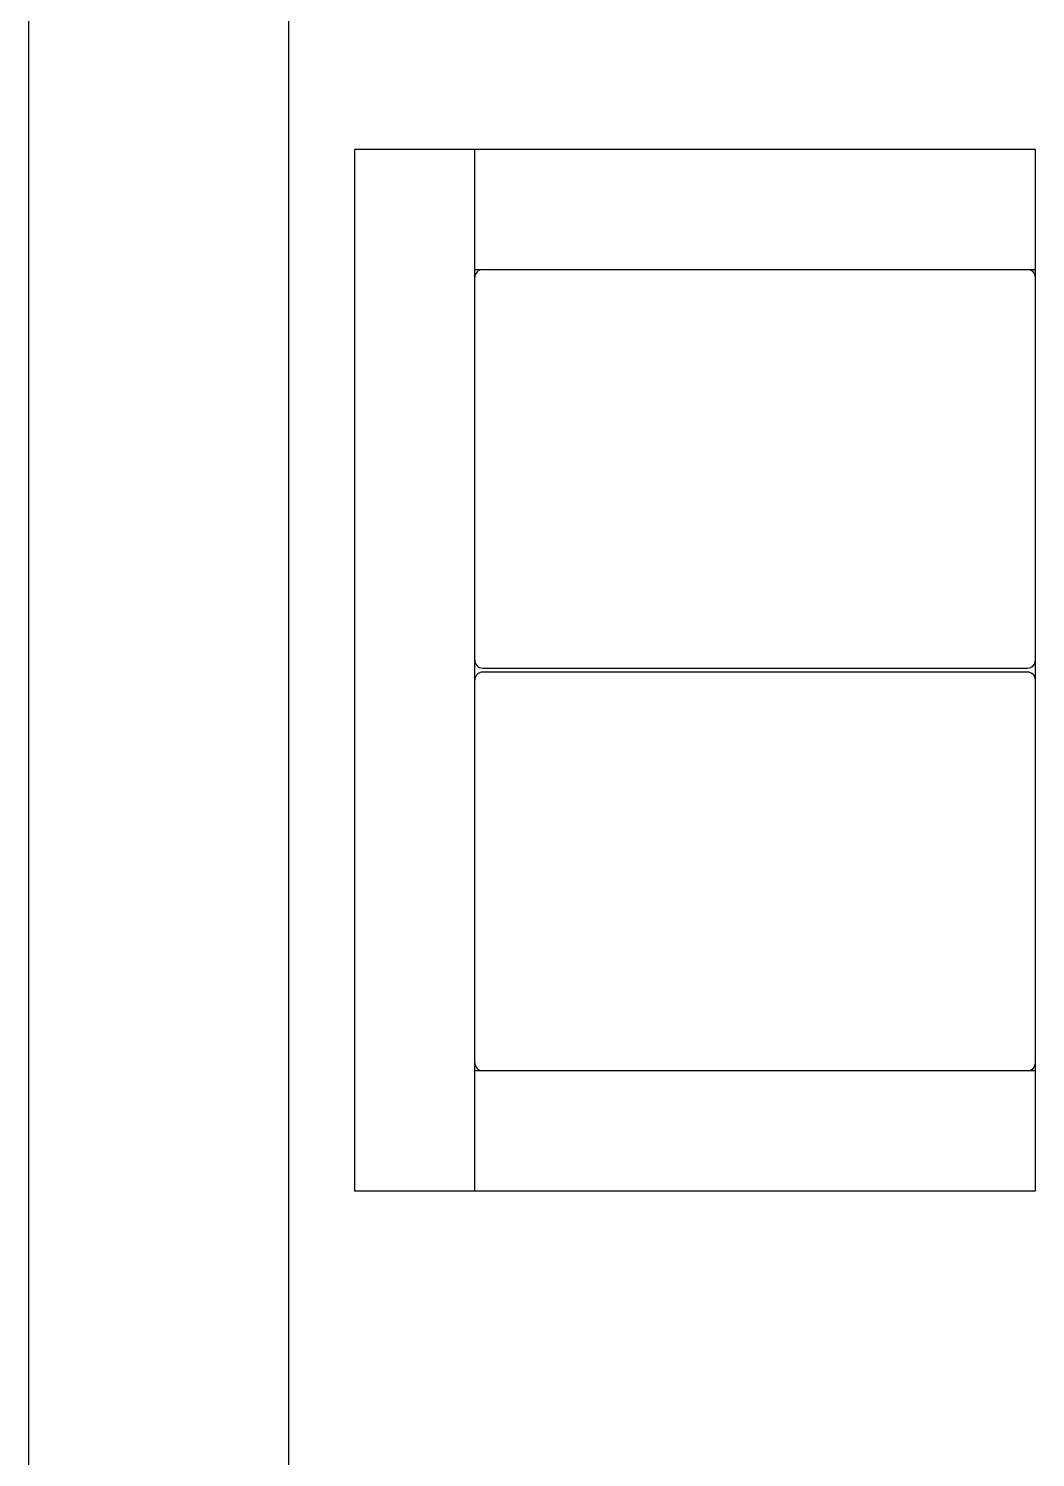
# Model space of a CAD drawing. Extents: x 16 to 12095, y 7 to 11460.
# Drawn here: x 44 to 1301, y 1790 to 3574 of the extents above; entities that cross this region are included whole.
import ezdxf

# ---------------------------------------------------------------- set-up
doc = ezdxf.new("R2010")
doc.units = 0
doc.layers.add('A-WALL-FNSH-1', color=7, linetype='CONTINUOUS')
doc.layers.add('I-FURN', color=30, linetype='CONTINUOUS')

msp = doc.modelspace()

# ---------------------------------------------------------------- linework, layer by layer
at = {"layer": 'A-WALL-FNSH-1'}
for p, q in [((43.5, 4324.9), (43.5, 59.9)), ((368.5, 384.9), (368.5, 4324.9))]:
    msp.add_line(p, q, dxfattribs=at)
at = {"layer": 'I-FURN'}
for p, q in [((600.5, 3422.9), (450.5, 3422.9)), ((450.5, 3422.9), (450.5, 2122.9)), ((600.5, 2122.9), (600.5, 3422.9)), ((1300.5, 3422.9), (600.5, 3422.9)), ((1300.5, 3272.9), (1300.5, 3422.9)), ((600.5, 3272.9), (1300.5, 3272.9)), ((1300.5, 3262.9), (1300.5, 3272.9)), ((1300.5, 2785.4), (1300.5, 3262.9)), ((1300.5, 2760.4), (1300.5, 2785.4)), ((610.5, 2775.4), (1290.5, 2775.4)), ((1290.5, 2770.4), (610.5, 2770.4)), ((1300.5, 2282.9), (1300.5, 2760.4)), ((1300.5, 2272.9), (1300.5, 2282.9)), ((1300.5, 2272.9), (600.5, 2272.9)), ((1300.5, 2122.9), (1300.5, 2272.9)), ((450.5, 2122.9), (600.5, 2122.9)), ((600.5, 2122.9), (1300.5, 2122.9))]:
    msp.add_line(p, q, dxfattribs=at)
for centre, start, end in [((610.5, 3262.9), 90, 180), ((1290.5, 3262.9), 0, 90), ((610.5, 2785.4), 180, 270), ((1290.5, 2785.4), 270, 0), ((610.5, 2760.4), 90, 180), ((1290.5, 2760.4), 0, 90), ((610.5, 2282.9), 180, 270), ((1290.5, 2282.9), 270, 0)]:
    msp.add_arc(centre, 10, start, end, dxfattribs=at)

doc.saveas('drawing.dxf')
